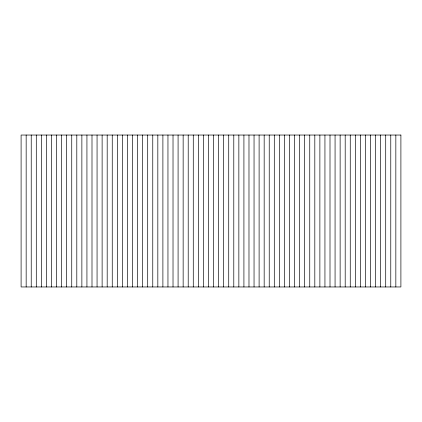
<?xml version="1.0" encoding="UTF-8"?>
<svg xmlns="http://www.w3.org/2000/svg" width="422" height="422" viewBox="0 0 422 422"><rect width="100%" height="100%" fill="white"/><g stroke="black" fill="none" stroke-linecap="round" stroke-linejoin="round"><path stroke-width="0.63" d="M395.836 135.04L395.836 286.96M390.772 135.04L390.772 286.96M385.708 135.04L385.708 286.96M380.644 135.04L380.644 286.96M375.58 135.04L375.58 286.96M370.516 135.04L370.516 286.96M365.452 135.04L365.452 286.96M360.388 135.04L360.388 286.96M355.324 135.04L355.324 286.96M350.26 135.04L350.26 286.96M345.196 135.04L345.196 286.96M340.132 135.04L340.132 286.96M335.068 135.04L335.068 286.96M330.004 135.04L330.004 286.96M324.94 135.04L324.94 286.96M319.876 135.04L319.876 286.96M314.812 135.04L314.812 286.96M309.748 135.04L309.748 286.96M304.684 135.04L304.684 286.96M299.62 135.04L299.62 286.96M294.556 135.04L294.556 286.96M289.492 135.04L289.492 286.96M284.428 135.04L284.428 286.96M279.364 135.04L279.364 286.96M274.3 135.04L274.3 286.96M269.236 135.04L269.236 286.96M264.172 135.04L264.172 286.96M259.108 135.04L259.108 286.96M254.044 135.04L254.044 286.96M248.98 135.04L248.98 286.96M243.916 135.04L243.916 286.96M238.852 135.04L238.852 286.96M233.788 135.04L233.788 286.96M228.724 135.04L228.724 286.96M223.66 135.04L223.66 286.96M218.596 135.04L218.596 286.96M213.532 135.04L213.532 286.96M208.468 135.04L208.468 286.96M203.404 135.04L203.404 286.96M198.34 135.04L198.34 286.96M193.276 135.04L193.276 286.96M188.212 135.04L188.212 286.96M183.148 135.04L183.148 286.96M178.084 135.04L178.084 286.96M173.02 135.04L173.02 286.96M167.956 135.04L167.956 286.96M162.892 135.04L162.892 286.96M157.828 135.04L157.828 286.96M152.764 135.04L152.764 286.96M147.7 135.04L147.7 286.96M142.636 135.04L142.636 286.96M137.572 135.04L137.572 286.96M132.508 135.04L132.508 286.96M127.444 135.04L127.444 286.96M122.38 135.04L122.38 286.96M117.316 135.04L117.316 286.96M112.252 135.04L112.252 286.96M107.188 135.04L107.188 286.96M102.124 135.04L102.124 286.96M97.06 135.04L97.06 286.96M91.996 135.04L91.996 286.96M86.932 135.04L86.932 286.96M81.868 135.04L81.868 286.96M76.804 135.04L76.804 286.96M71.74 135.04L71.74 286.96M66.676 135.04L66.676 286.96M61.612 135.04L61.612 286.96M56.548 135.04L56.548 286.96M51.484 135.04L51.484 286.96M46.42 135.04L46.42 286.96M41.356 135.04L41.356 286.96M36.292 135.04L36.292 286.96M31.228 135.04L31.228 286.96M26.164 135.04L26.164 286.96M400.9 135.04L21.1 135.04L21.1 286.96L400.9 286.96L400.9 135.04"/></g></svg>
